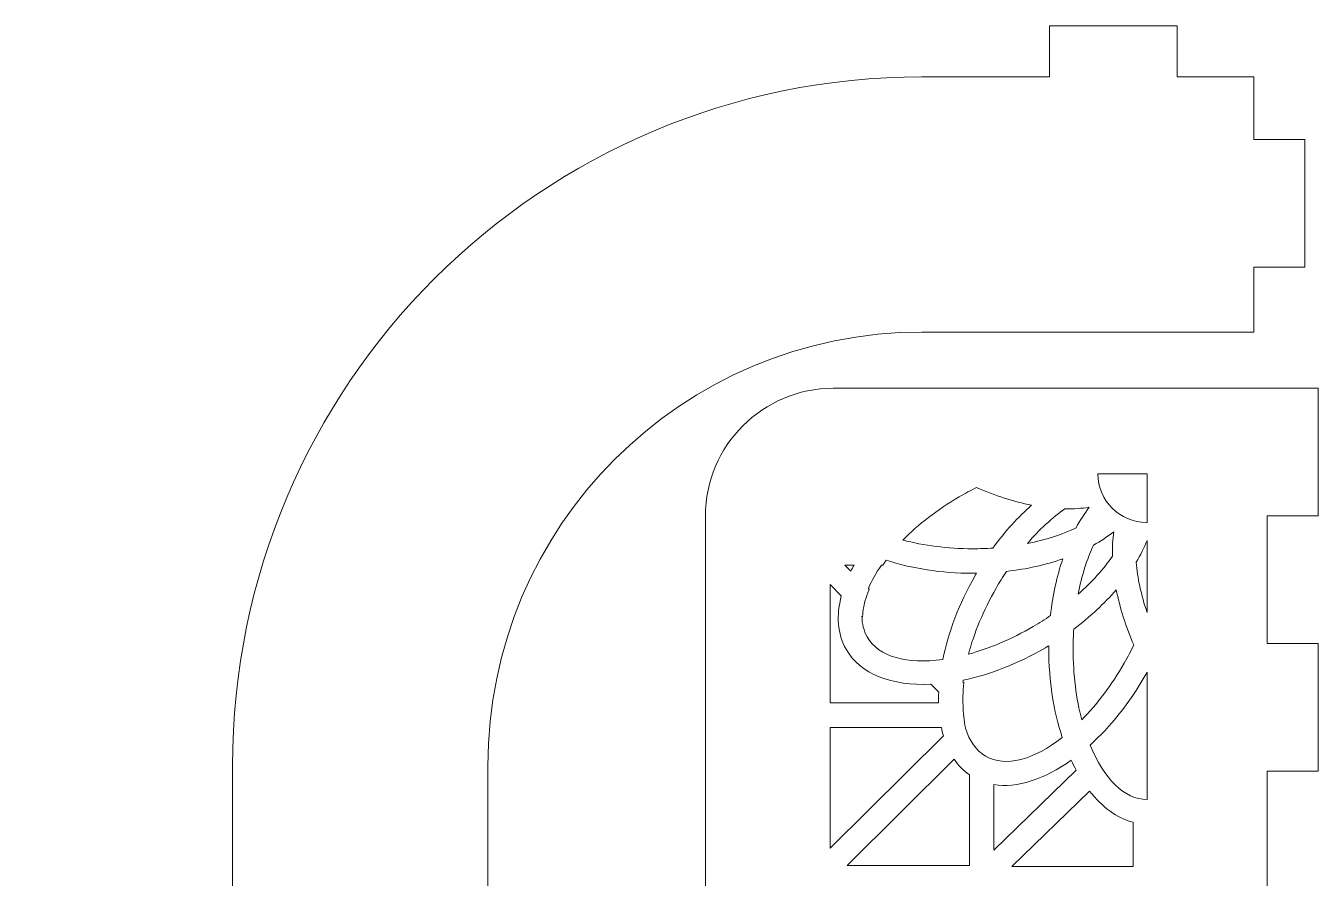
# Model space of a CAD drawing. Header units: millimetres. Extents: x -184 to 140, y -164 to 195.
# Drawn here: x -17.7 to 58.2, y -28.8 to 21.3 of the extents above; entities that cross this region are included whole.
import ezdxf

# ---------------------------------------------------------------- set-up
doc = ezdxf.new("R2010")
doc.units = ezdxf.units.MM
doc.header["$MEASUREMENT"] = 0
doc.layers.add('Layer 1', color=7, linetype='Continuous')

msp = doc.modelspace()

# ---------------------------------------------------------------- linework, layer by layer
at = {"layer": 'Layer 1', "color": 250, "lineweight": 15}
for points, knots in [([(54.4415, 18.3334), (54.4415, 18.3334), (54.4415, 14.6472), (54.4415, 14.6472), (54.4415, 14.6472), (54.4415, 14.6472), (57.4415, 14.6472), (57.4415, 14.6472), (57.4415, 14.6472), (57.4415, 14.6472), (57.4415, 7.1478), (57.4415, 7.1478), (57.4415, 7.1478), (57.4415, 7.1478), (54.4415, 7.1478), (54.4415, 7.1478), (54.4415, 7.1478), (54.4415, 7.1478), (54.4415, 3.3336), (54.4415, 3.3336), (54.4415, 3.3336), (54.4415, 3.3336), (34.941, 3.3336), (34.941, 3.3336), (34.941, 3.3336), (20.8532, 3.3336), (9.4419, -8.0795), (9.4419, -22.1673), (9.4419, -22.1673), (9.4419, -22.1673), (9.4419, -49.1671), (9.4419, -49.1671), (9.4419, -49.1671), (9.4419, -53.2985), (6.0725, -56.6679), (1.9411, -56.6679), (1.9411, -56.6679), (1.9411, -56.6679), (-5.5582, -56.6679), (-5.5582, -56.6679), (-5.5582, -56.6679), (-5.5582, -56.6679), (-8.5583, -56.6679), (-8.5583, -56.6679), (-8.5583, -56.6679), (-8.5583, -56.6679), (-8.5583, -49.1671), (-8.5583, -49.1671), (-8.5583, -49.1671), (-8.5583, -49.1671), (-5.5582, -49.1671), (-5.5582, -49.1671), (-5.5582, -49.1671), (-5.5582, -49.1671), (-5.5582, -22.1673), (-5.5582, -22.1673), (-5.5582, -22.1673), (-5.5582, 0.1999), (12.5738, 18.3334), (34.941, 18.3334), (34.941, 18.3334), (34.941, 18.3334), (42.4414, 18.3334), (42.4414, 18.3334), (42.4414, 18.3334), (42.4414, 18.3334), (42.4414, 21.3334), (42.4414, 21.3334), (42.4414, 21.3334), (42.4414, 21.3334), (49.9408, 21.3334), (49.9408, 21.3334), (49.9408, 21.3334), (49.9408, 21.3334), (49.9408, 18.3334), (49.9408, 18.3334), (49.9408, 18.3334), (49.9408, 18.3334), (54.4415, 18.3334), (54.4415, 18.3334)], [0, 0, 0, 0, 0.047619, 0.047619, 0.047619, 0.047619, 0.0952381, 0.0952381, 0.0952381, 0.0952381, 0.1428571, 0.1428571, 0.1428571, 0.1428571, 0.1904762, 0.1904762, 0.1904762, 0.1904762, 0.2380952, 0.2380952, 0.2380952, 0.2380952, 0.2857143, 0.2857143, 0.2857143, 0.2857143, 0.3333333, 0.3333333, 0.3333333, 0.3333333, 0.3809524, 0.3809524, 0.3809524, 0.3809524, 0.4285714, 0.4285714, 0.4285714, 0.4285714, 0.4761905, 0.4761905, 0.4761905, 0.4761905, 0.5238095, 0.5238095, 0.5238095, 0.5238095, 0.5714286, 0.5714286, 0.5714286, 0.5714286, 0.6190476, 0.6190476, 0.6190476, 0.6190476, 0.6666667, 0.6666667, 0.6666667, 0.6666667, 0.7142857, 0.7142857, 0.7142857, 0.7142857, 0.7619048, 0.7619048, 0.7619048, 0.7619048, 0.8095238, 0.8095238, 0.8095238, 0.8095238, 0.8571429, 0.8571429, 0.8571429, 0.8571429, 0.9047619, 0.9047619, 0.9047619, 0.9047619, 1, 1, 1, 1]), ([(55.2271, -7.4759), (55.2271, -7.4759), (58.2271, -7.4759), (58.2271, -7.4759), (58.2271, -7.4759), (58.2271, -7.4759), (58.2271, 0.0249), (58.2271, 0.0249), (58.2271, 0.0249), (58.2271, 0.0249), (55.2271, 0.0249), (55.2271, 0.0249), (55.2271, 0.0249), (55.2271, 0.0249), (29.7276, 0.0249), (29.7276, 0.0249), (29.7276, 0.0249), (25.5963, 0.0249), (22.2272, -3.3445), (22.2272, -7.4759), (22.2272, -7.4759), (22.2272, -7.4759), (22.2272, -41.4156), (22.2272, -41.4156), (22.2272, -41.4156), (22.2272, -57.9383), (5.7515, -71.4154), (-10.7727, -71.4154), (-10.7727, -71.4154), (-10.7727, -71.4154), (-10.7727, -110.5738), (-10.7727, -110.5738), (-10.7727, -110.5738), (-10.7727, -112.0526), (-11.5706, -113.3187), (-12.9045, -113.9569), (-12.9045, -113.9569), (-15.7433, -115.313), (-17.7057, -118.2125), (-17.7057, -121.5678), (-17.7057, -121.5678), (-17.7057, -124.9248), (-15.7433, -127.8228), (-12.9045, -129.1801), (-12.9045, -129.1801), (-11.5706, -129.8183), (-10.7727, -131.0847), (-10.7727, -132.5631), (-10.7727, -132.5631), (-10.7727, -132.5631), (-10.7727, -134.5794), (-10.7727, -134.5794), (-10.7727, -134.5794), (-10.7727, -134.5794), (-7.7726, -134.5794), (-7.7726, -134.5794), (-7.7726, -134.5794), (-7.7726, -134.5794), (-7.7726, -142.0787), (-7.7726, -142.0787), (-7.7726, -142.0787), (-7.7726, -142.0787), (-10.7727, -142.0787), (-10.7727, -142.0787), (-10.7727, -142.0787), (-10.7727, -142.0787), (-10.7727, -153.1717), (-10.7727, -153.1717), (-10.7727, -153.1717), (-10.7727, -153.1717), (2.2801, -153.1717), (2.2801, -153.1717), (2.2801, -153.1717), (3.1067, -153.1717), (3.7808, -152.498), (3.7808, -151.671), (3.7808, -151.671), (3.7808, -150.8456), (4.4546, -150.1717), (5.2801, -150.1717), (5.2801, -150.1717), (5.2801, -150.1717), (42.1743, -150.1717), (42.1743, -150.1717), (42.1743, -150.1717), (43.0009, -150.1717), (43.6751, -150.8456), (43.6751, -151.671), (43.6751, -151.671), (43.6751, -152.498), (44.3489, -153.1717), (45.1744, -153.1717), (45.1744, -153.1717), (45.1744, -153.1717), (55.2271, -153.1717), (55.2271, -153.1717), (55.2271, -153.1717), (55.2271, -153.1717), (55.2271, -142.4755), (55.2271, -142.4755), (55.2271, -142.4755), (55.2271, -142.4755), (58.2271, -142.4755), (58.2271, -142.4755), (58.2271, -142.4755), (58.2271, -142.4755), (58.2271, -134.9762), (58.2271, -134.9762), (58.2271, -134.9762), (58.2271, -134.9762), (55.2271, -134.9762), (55.2271, -134.9762), (55.2271, -134.9762), (55.2271, -134.9762), (55.2271, -127.4755), (55.2271, -127.4755), (55.2271, -127.4755), (55.2271, -127.4755), (58.2271, -127.4755), (58.2271, -127.4755), (58.2271, -127.4755), (58.2271, -127.4755), (58.2271, -119.9764), (58.2271, -119.9764), (58.2271, -119.9764), (58.2271, -119.9764), (55.2271, -119.9764), (55.2271, -119.9764), (55.2271, -119.9764), (55.2271, -119.9764), (55.2271, -112.4756), (55.2271, -112.4756), (55.2271, -112.4756), (55.2271, -112.4756), (58.2271, -112.4756), (58.2271, -112.4756), (58.2271, -112.4756), (58.2271, -112.4756), (58.2271, -104.9762), (58.2271, -104.9762), (58.2271, -104.9762), (58.2271, -104.9762), (55.2271, -104.9762), (55.2271, -104.9762), (55.2271, -104.9762), (55.2271, -104.9762), (55.2271, -97.4755), (55.2271, -97.4755), (55.2271, -97.4755), (55.2271, -97.4755), (58.2271, -97.4755), (58.2271, -97.4755), (58.2271, -97.4755), (58.2271, -97.4755), (58.2271, -89.9761), (58.2271, -89.9761), (58.2271, -89.9761), (58.2271, -89.9761), (55.2271, -89.9761), (55.2271, -89.9761), (55.2271, -89.9761), (55.2271, -89.9761), (55.2271, -82.4757), (55.2271, -82.4757), (55.2271, -82.4757), (55.2271, -82.4757), (58.2271, -82.4757), (58.2271, -82.4757), (58.2271, -82.4757), (58.2271, -82.4757), (58.2271, -74.9764), (58.2271, -74.9764), (58.2271, -74.9764), (58.2271, -74.9764), (55.2271, -74.9764), (55.2271, -74.9764), (55.2271, -74.9764), (55.2271, -74.9764), (55.2271, -67.4756), (55.2271, -67.4756), (55.2271, -67.4756), (55.2271, -67.4756), (58.2271, -67.4756), (58.2271, -67.4756), (58.2271, -67.4756), (58.2271, -67.4756), (58.2271, -59.9763), (58.2271, -59.9763), (58.2271, -59.9763), (58.2271, -59.9763), (55.2271, -59.9763), (55.2271, -59.9763), (55.2271, -59.9763), (55.2271, -59.9763), (55.2271, -52.4758), (55.2271, -52.4758), (55.2271, -52.4758), (55.2271, -52.4758), (58.2271, -52.4758), (58.2271, -52.4758), (58.2271, -52.4758), (58.2271, -52.4758), (58.2271, -44.9765), (58.2271, -44.9765), (58.2271, -44.9765), (58.2271, -44.9765), (55.2271, -44.9765), (55.2271, -44.9765), (55.2271, -44.9765), (55.2271, -44.9765), (55.2271, -37.4757), (55.2271, -37.4757), (55.2271, -37.4757), (55.2271, -37.4757), (58.2271, -37.4757), (58.2271, -37.4757), (58.2271, -37.4757), (58.2271, -37.4757), (58.2271, -29.975), (58.2271, -29.975), (58.2271, -29.975), (58.2271, -29.975), (55.2271, -29.975), (55.2271, -29.975), (55.2271, -29.975), (55.2271, -29.975), (55.2271, -22.476), (55.2271, -22.476), (55.2271, -22.476), (55.2271, -22.476), (58.2271, -22.476), (58.2271, -22.476), (58.2271, -22.476), (58.2271, -22.476), (58.2271, -14.9752), (58.2271, -14.9752), (58.2271, -14.9752), (58.2271, -14.9752), (55.2271, -14.9752), (55.2271, -14.9752), (55.2271, -14.9752), (55.2271, -14.9752), (55.2271, -7.4759), (55.2271, -7.4759)], [0, 0, 0, 0, 0.016129, 0.016129, 0.016129, 0.016129, 0.0322581, 0.0322581, 0.0322581, 0.0322581, 0.0483871, 0.0483871, 0.0483871, 0.0483871, 0.0645161, 0.0645161, 0.0645161, 0.0645161, 0.0806452, 0.0806452, 0.0806452, 0.0806452, 0.0967742, 0.0967742, 0.0967742, 0.0967742, 0.1129032, 0.1129032, 0.1129032, 0.1129032, 0.1290323, 0.1290323, 0.1290323, 0.1290323, 0.1451613, 0.1451613, 0.1451613, 0.1451613, 0.1612903, 0.1612903, 0.1612903, 0.1612903, 0.1774194, 0.1774194, 0.1774194, 0.1774194, 0.1935484, 0.1935484, 0.1935484, 0.1935484, 0.2096774, 0.2096774, 0.2096774, 0.2096774, 0.2258065, 0.2258065, 0.2258065, 0.2258065, 0.2419355, 0.2419355, 0.2419355, 0.2419355, 0.2580645, 0.2580645, 0.2580645, 0.2580645, 0.2741935, 0.2741935, 0.2741935, 0.2741935, 0.2903226, 0.2903226, 0.2903226, 0.2903226, 0.3064516, 0.3064516, 0.3064516, 0.3064516, 0.3225806, 0.3225806, 0.3225806, 0.3225806, 0.3387097, 0.3387097, 0.3387097, 0.3387097, 0.3548387, 0.3548387, 0.3548387, 0.3548387, 0.3709677, 0.3709677, 0.3709677, 0.3709677, 0.3870968, 0.3870968, 0.3870968, 0.3870968, 0.4032258, 0.4032258, 0.4032258, 0.4032258, 0.4193548, 0.4193548, 0.4193548, 0.4193548, 0.4354839, 0.4354839, 0.4354839, 0.4354839, 0.4516129, 0.4516129, 0.4516129, 0.4516129, 0.4677419, 0.4677419, 0.4677419, 0.4677419, 0.483871, 0.483871, 0.483871, 0.483871, 0.5, 0.5, 0.5, 0.5, 0.516129, 0.516129, 0.516129, 0.516129, 0.5322581, 0.5322581, 0.5322581, 0.5322581, 0.5483871, 0.5483871, 0.5483871, 0.5483871, 0.5645161, 0.5645161, 0.5645161, 0.5645161, 0.5806452, 0.5806452, 0.5806452, 0.5806452, 0.5967742, 0.5967742, 0.5967742, 0.5967742, 0.6129032, 0.6129032, 0.6129032, 0.6129032, 0.6290323, 0.6290323, 0.6290323, 0.6290323, 0.6451613, 0.6451613, 0.6451613, 0.6451613, 0.6612903, 0.6612903, 0.6612903, 0.6612903, 0.6774194, 0.6774194, 0.6774194, 0.6774194, 0.6935484, 0.6935484, 0.6935484, 0.6935484, 0.7096774, 0.7096774, 0.7096774, 0.7096774, 0.7258065, 0.7258065, 0.7258065, 0.7258065, 0.7419355, 0.7419355, 0.7419355, 0.7419355, 0.7580645, 0.7580645, 0.7580645, 0.7580645, 0.7741935, 0.7741935, 0.7741935, 0.7741935, 0.7903226, 0.7903226, 0.7903226, 0.7903226, 0.8064516, 0.8064516, 0.8064516, 0.8064516, 0.8225806, 0.8225806, 0.8225806, 0.8225806, 0.8387097, 0.8387097, 0.8387097, 0.8387097, 0.8548387, 0.8548387, 0.8548387, 0.8548387, 0.8709677, 0.8709677, 0.8709677, 0.8709677, 0.8870968, 0.8870968, 0.8870968, 0.8870968, 0.9032258, 0.9032258, 0.9032258, 0.9032258, 0.9193548, 0.9193548, 0.9193548, 0.9193548, 0.9354839, 0.9354839, 0.9354839, 0.9354839, 0.9516129, 0.9516129, 0.9516129, 0.9516129, 0.9677419, 0.9677419, 0.9677419, 0.9677419, 1, 1, 1, 1]), ([(45.2777, -5.0092), (45.2996, -6.5886), (46.5728, -7.8618), (48.1384, -7.8618), (48.1384, -7.8618), (48.1384, -7.8618), (48.1783, -7.8604), (48.1783, -7.8604), (48.1783, -7.8604), (48.1783, -7.8604), (48.1783, -5.0092), (48.1783, -5.0092), (48.1783, -5.0092), (48.1783, -5.0092), (45.2777, -5.0092), (45.2777, -5.0092)], [0, 0, 0, 0, 0.2, 0.2, 0.2, 0.2, 0.4, 0.4, 0.4, 0.4, 0.6, 0.6, 0.6, 0.6, 1, 1, 1, 1]), ([(38.1573, -5.8058), (39.2555, -6.2923), (40.3484, -6.6366), (41.3901, -6.8405), (41.3901, -6.8405), (40.595, -7.5436), (39.8259, -8.3924), (39.1204, -9.3653), (39.1204, -9.3653), (38.7305, -9.3915), (38.3308, -9.4066), (37.9258, -9.4066), (37.9258, -9.4066), (36.4431, -9.4066), (35.0458, -9.2204), (33.8206, -8.894), (33.8206, -8.894), (34.7219, -7.9846), (35.8462, -7.1122), (37.1388, -6.3569), (37.1388, -6.3569), (37.4778, -6.1586), (37.8182, -5.9752), (38.1573, -5.8058)], [0, 0, 0, 0, 0.1428571, 0.1428571, 0.1428571, 0.1428571, 0.2857143, 0.2857143, 0.2857143, 0.2857143, 0.4285714, 0.4285714, 0.4285714, 0.4285714, 0.5714286, 0.5714286, 0.5714286, 0.5714286, 0.7142857, 0.7142857, 0.7142857, 0.7142857, 1, 1, 1, 1]), ([(43.3498, -7.0571), (43.8486, -7.0666), (44.3252, -7.0377), (44.7747, -6.9714), (44.7747, -6.9714), (44.4977, -7.3312), (44.2399, -7.7337), (44.0028, -8.1733), (44.0028, -8.1733), (43.1858, -8.5702), (42.217, -8.887), (41.1435, -9.0994), (41.1435, -9.0994), (41.8572, -8.2682), (42.6069, -7.5778), (43.3498, -7.0571)], [0, 0, 0, 0, 0.2, 0.2, 0.2, 0.2, 0.4, 0.4, 0.4, 0.4, 0.6, 0.6, 0.6, 0.6, 1, 1, 1, 1]), ([(45.0241, -9.1985), (45.4608, -8.9547), (45.8605, -8.6887), (46.2161, -8.4033), (46.2161, -8.4033), (46.154, -8.8552), (46.1293, -9.335), (46.1417, -9.8352), (46.1417, -9.8352), (45.6305, -10.5902), (44.9468, -11.355), (44.1227, -12.0828), (44.1227, -12.0828), (44.3295, -11.0022), (44.6381, -10.024), (45.0241, -9.1985)], [0, 0, 0, 0, 0.2, 0.2, 0.2, 0.2, 0.4, 0.4, 0.4, 0.4, 0.6, 0.6, 0.6, 0.6, 1, 1, 1, 1]), ([(47.5334, -10.2057), (47.7913, -9.7746), (48.0047, -9.3417), (48.1716, -8.9159), (48.1716, -8.9159), (48.1716, -8.9159), (48.1783, -8.9339), (48.1783, -8.9339), (48.1783, -8.9339), (48.1783, -8.9339), (48.1783, -13.1602), (48.1783, -13.1602), (48.1783, -13.1602), (47.8241, -12.1198), (47.6078, -11.1165), (47.5334, -10.2057)], [0, 0, 0, 0, 0.2, 0.2, 0.2, 0.2, 0.4, 0.4, 0.4, 0.4, 0.6, 0.6, 0.6, 0.6, 1, 1, 1, 1]), ([(30.9557, -10.3669), (30.8893, -10.484), (30.8276, -10.6001), (30.7697, -10.7172), (30.7697, -10.7172), (30.7697, -10.7172), (30.417, -10.3669), (30.417, -10.3669), (30.417, -10.3669), (30.417, -10.3669), (30.9557, -10.3669), (30.9557, -10.3669)], [0, 0, 0, 0, 0.25, 0.25, 0.25, 0.25, 0.5, 0.5, 0.5, 0.5, 1, 1, 1, 1]), ([(32.8434, -10.072), (34.3388, -10.5683), (36.0752, -10.852), (37.9258, -10.852), (37.9258, -10.852), (38.0017, -10.852), (38.0772, -10.8509), (38.153, -10.8509), (38.153, -10.8509), (38.1227, -10.9031), (38.0909, -10.9553), (38.0606, -11.0093), (38.0606, -11.0093), (37.1208, -12.6546), (36.4925, -14.3427), (36.1729, -15.9207), (36.1729, -15.9207), (34.0866, -16.2071), (32.4066, -15.7771), (31.7314, -14.5935), (31.7314, -14.5935), (31.5233, -14.2284), (31.4242, -13.8163), (31.4242, -13.3711), (31.4242, -13.3711), (31.4242, -13.3711), (31.4612, -13.4085), (31.4612, -13.4085), (31.4612, -13.4085), (31.4612, -13.4085), (31.4612, -13.3877), (31.4612, -13.3877), (31.4612, -13.3877), (31.4612, -13.3877), (31.4668, -13.2635), (31.4668, -13.2635), (31.4668, -13.2635), (31.4668, -13.2635), (31.4792, -13.1369), (31.4792, -13.1369), (31.4792, -13.1369), (31.4792, -13.1369), (31.4958, -13.006), (31.4958, -13.006), (31.4958, -13.006), (31.4958, -13.006), (31.518, -12.8709), (31.518, -12.8709), (31.518, -12.8709), (31.518, -12.8709), (31.5455, -12.733), (31.5455, -12.733), (31.5455, -12.733), (31.5455, -12.733), (31.5787, -12.5911), (31.5787, -12.5911), (31.5787, -12.5911), (31.5787, -12.5911), (31.6171, -12.4465), (31.6171, -12.4465), (31.6171, -12.4465), (31.6171, -12.4465), (31.6612, -12.299), (31.6612, -12.299), (31.6612, -12.299), (31.6612, -12.299), (31.7106, -12.1488), (31.7106, -12.1488), (31.7106, -12.1488), (31.7106, -12.1488), (31.7674, -11.9946), (31.7674, -11.9946), (31.7674, -11.9946), (31.7674, -11.9946), (31.8291, -11.8387), (31.8291, -11.8387), (31.8291, -11.8387), (31.8291, -11.8387), (31.85, -11.7893), (31.85, -11.7893), (31.85, -11.7893), (31.85, -11.7893), (31.7977, -11.7367), (31.7977, -11.7367), (31.7977, -11.7367), (31.9893, -11.2905), (32.2497, -10.8301), (32.5749, -10.3669), (32.5749, -10.3669), (32.5749, -10.3669), (32.6437, -10.3669), (32.6437, -10.3669), (32.6437, -10.3669), (32.6437, -10.3669), (32.8434, -10.072), (32.8434, -10.072)], [0, 0, 0, 0, 0.04, 0.04, 0.04, 0.04, 0.08, 0.08, 0.08, 0.08, 0.12, 0.12, 0.12, 0.12, 0.16, 0.16, 0.16, 0.16, 0.2, 0.2, 0.2, 0.2, 0.24, 0.24, 0.24, 0.24, 0.28, 0.28, 0.28, 0.28, 0.32, 0.32, 0.32, 0.32, 0.36, 0.36, 0.36, 0.36, 0.4, 0.4, 0.4, 0.4, 0.44, 0.44, 0.44, 0.44, 0.48, 0.48, 0.48, 0.48, 0.52, 0.52, 0.52, 0.52, 0.56, 0.56, 0.56, 0.56, 0.6, 0.6, 0.6, 0.6, 0.64, 0.64, 0.64, 0.64, 0.68, 0.68, 0.68, 0.68, 0.72, 0.72, 0.72, 0.72, 0.76, 0.76, 0.76, 0.76, 0.8, 0.8, 0.8, 0.8, 0.84, 0.84, 0.84, 0.84, 0.88, 0.88, 0.88, 0.88, 0.92, 0.92, 0.92, 0.92, 1, 1, 1, 1]), ([(39.9088, -10.7405), (41.0994, -10.6054), (42.217, -10.3517), (43.2203, -10.0018), (43.2203, -10.0018), (42.8785, -11.0132), (42.633, -12.1378), (42.5035, -13.3352), (42.5035, -13.3352), (42.1782, -13.556), (41.8392, -13.7708), (41.4893, -13.9747), (41.4893, -13.9747), (40.2037, -14.7258), (38.9013, -15.2716), (37.6789, -15.6063), (37.6789, -15.6063), (38.0112, -14.3635), (38.5527, -13.0392), (39.2996, -11.7328), (39.2996, -11.7328), (39.4954, -11.3896), (39.6978, -11.0587), (39.9088, -10.7405)], [0, 0, 0, 0, 0.1428571, 0.1428571, 0.1428571, 0.1428571, 0.2857143, 0.2857143, 0.2857143, 0.2857143, 0.4285714, 0.4285714, 0.4285714, 0.4285714, 0.5714286, 0.5714286, 0.5714286, 0.5714286, 0.7142857, 0.7142857, 0.7142857, 0.7142857, 1, 1, 1, 1]), ([(30.2102, -12.1682), (29.9054, -13.3228), (29.9771, -14.4129), (30.4925, -15.3156), (30.4925, -15.3156), (31.3331, -16.7874), (33.1852, -17.4722), (35.4617, -17.3773), (35.4617, -17.3773), (35.4617, -17.3773), (35.9344, -17.8458), (35.9344, -17.8458), (35.9344, -17.8458), (35.9263, -18.0578), (35.9235, -18.2659), (35.9291, -18.4712), (35.9291, -18.4712), (35.9291, -18.4712), (29.5502, -18.4712), (29.5502, -18.4712), (29.5502, -18.4712), (29.5502, -18.4712), (29.5502, -11.5134), (29.5502, -11.5134), (29.5502, -11.5134), (29.5502, -11.5134), (30.2102, -12.1682), (30.2102, -12.1682)], [0, 0, 0, 0, 0.125, 0.125, 0.125, 0.125, 0.25, 0.25, 0.25, 0.25, 0.375, 0.375, 0.375, 0.375, 0.5, 0.5, 0.5, 0.5, 0.625, 0.625, 0.625, 0.625, 0.75, 0.75, 0.75, 0.75, 1, 1, 1, 1]), ([(43.8652, -14.1289), (44.8297, -13.4096), (45.6718, -12.6243), (46.3675, -11.814), (46.3675, -11.814), (46.5728, -12.8628), (46.9146, -13.961), (47.3955, -15.0648), (47.3955, -15.0648), (47.2233, -15.419), (47.036, -15.7757), (46.8335, -16.1299), (46.8335, -16.1299), (46.0905, -17.4295), (45.2336, -18.5609), (44.3404, -19.4689), (44.3404, -19.4689), (44.0141, -18.2261), (43.8278, -16.8051), (43.8278, -15.2948), (43.8278, -15.2948), (43.8278, -14.8994), (43.8402, -14.511), (43.8652, -14.1289)], [0, 0, 0, 0, 0.1428571, 0.1428571, 0.1428571, 0.1428571, 0.2857143, 0.2857143, 0.2857143, 0.2857143, 0.4285714, 0.4285714, 0.4285714, 0.4285714, 0.5714286, 0.5714286, 0.5714286, 0.5714286, 0.7142857, 0.7142857, 0.7142857, 0.7142857, 1, 1, 1, 1]), ([(37.3716, -17.1317), (38.9263, -16.8065), (40.5854, -16.1715), (42.2033, -15.2275), (42.2033, -15.2275), (42.2692, -15.1886), (42.3342, -15.1502), (42.3987, -15.1103), (42.3987, -15.1103), (42.3987, -15.1724), (42.3987, -15.2342), (42.3987, -15.2948), (42.3987, -15.2948), (42.3987, -17.1952), (42.6869, -18.9743), (43.1911, -20.5025), (43.1911, -20.5025), (41.5266, -21.8061), (39.8591, -22.283), (38.6878, -21.5993), (38.6878, -21.5993), (38.1213, -21.2688), (37.7301, -20.7008), (37.5082, -19.9638), (37.5082, -19.9638), (37.5082, -19.9638), (37.5025, -19.9349), (37.5025, -19.9349), (37.5025, -19.9349), (37.5025, -19.9349), (37.4711, -19.779), (37.4711, -19.779), (37.4711, -19.779), (37.4711, -19.779), (37.4432, -19.6178), (37.4432, -19.6178), (37.4432, -19.6178), (37.4432, -19.6178), (37.42, -19.4523), (37.42, -19.4523), (37.42, -19.4523), (37.42, -19.4523), (37.4006, -19.2802), (37.4006, -19.2802), (37.4006, -19.2802), (37.4006, -19.2802), (37.3854, -19.1052), (37.3854, -19.1052), (37.3854, -19.1052), (37.3854, -19.1052), (37.3745, -18.9246), (37.3745, -18.9246), (37.3745, -18.9246), (37.3745, -18.9246), (37.3678, -18.7401), (37.3678, -18.7401), (37.3678, -18.7401), (37.3678, -18.7401), (37.3663, -18.6519), (37.3663, -18.6519), (37.3663, -18.6519), (37.3663, -18.6519), (37.3649, -18.6381), (37.3649, -18.6381), (37.3649, -18.6381), (37.3649, -18.6381), (37.3579, -18.4518), (37.3579, -18.4518), (37.3579, -18.4518), (37.3579, -18.4518), (37.3551, -18.2631), (37.3551, -18.2631), (37.3551, -18.2631), (37.3551, -18.2631), (37.3579, -18.0701), (37.3579, -18.0701), (37.3579, -18.0701), (37.3579, -18.0701), (37.3635, -17.8733), (37.3635, -17.8733), (37.3635, -17.8733), (37.3635, -17.8733), (37.3745, -17.6719), (37.3745, -17.6719), (37.3745, -17.6719), (37.3745, -17.6719), (37.402, -17.2958), (37.402, -17.2958), (37.402, -17.2958), (37.402, -17.2958), (37.3565, -17.2517), (37.3565, -17.2517), (37.3565, -17.2517), (37.3621, -17.2118), (37.3678, -17.172), (37.3716, -17.1317)], [0, 0, 0, 0, 0.04, 0.04, 0.04, 0.04, 0.08, 0.08, 0.08, 0.08, 0.12, 0.12, 0.12, 0.12, 0.16, 0.16, 0.16, 0.16, 0.2, 0.2, 0.2, 0.2, 0.24, 0.24, 0.24, 0.24, 0.28, 0.28, 0.28, 0.28, 0.32, 0.32, 0.32, 0.32, 0.36, 0.36, 0.36, 0.36, 0.4, 0.4, 0.4, 0.4, 0.44, 0.44, 0.44, 0.44, 0.48, 0.48, 0.48, 0.48, 0.52, 0.52, 0.52, 0.52, 0.56, 0.56, 0.56, 0.56, 0.6, 0.6, 0.6, 0.6, 0.64, 0.64, 0.64, 0.64, 0.68, 0.68, 0.68, 0.68, 0.72, 0.72, 0.72, 0.72, 0.76, 0.76, 0.76, 0.76, 0.8, 0.8, 0.8, 0.8, 0.84, 0.84, 0.84, 0.84, 0.88, 0.88, 0.88, 0.88, 0.92, 0.92, 0.92, 0.92, 1, 1, 1, 1]), ([(44.8283, -20.9449), (46.0133, -19.8781), (47.1365, -18.4892), (48.071, -16.8534), (48.071, -16.8534), (48.1081, -16.7899), (48.1441, -16.7253), (48.1783, -16.6604), (48.1783, -16.6604), (48.1783, -16.6604), (48.1783, -24.1489), (48.1783, -24.1489), (48.1783, -24.1489), (46.8307, -24.1489), (45.6263, -22.9018), (44.8283, -20.9449)], [0, 0, 0, 0, 0.2, 0.2, 0.2, 0.2, 0.4, 0.4, 0.4, 0.4, 0.6, 0.6, 0.6, 0.6, 1, 1, 1, 1]), ([(36.0875, -19.9169), (36.1217, -20.0824), (36.1634, -20.2436), (36.2085, -20.4006), (36.2085, -20.4006), (36.2085, -20.4006), (29.5502, -27.0042), (29.5502, -27.0042), (29.5502, -27.0042), (29.5502, -27.0042), (29.5502, -19.9169), (29.5502, -19.9169), (29.5502, -19.9169), (29.5502, -19.9169), (36.0875, -19.9169), (36.0875, -19.9169)], [0, 0, 0, 0, 0.2, 0.2, 0.2, 0.2, 0.4, 0.4, 0.4, 0.4, 0.6, 0.6, 0.6, 0.6, 1, 1, 1, 1]), ([(36.84, -21.7785), (37.0894, -22.1451), (37.3896, -22.4566), (37.741, -22.7018), (37.741, -22.7018), (37.741, -22.7018), (37.741, -28.0199), (37.741, -28.0199), (37.741, -28.0199), (37.741, -28.0199), (30.5479, -28.0199), (30.5479, -28.0199), (30.5479, -28.0199), (30.5479, -28.0199), (36.84, -21.7785), (36.84, -21.7785)], [0, 0, 0, 0, 0.2, 0.2, 0.2, 0.2, 0.4, 0.4, 0.4, 0.4, 0.6, 0.6, 0.6, 0.6, 1, 1, 1, 1]), ([(39.1715, -23.2722), (40.5385, -23.4874), (42.1454, -22.9554), (43.7149, -21.8406), (43.7149, -21.8406), (43.8074, -22.0389), (43.9037, -22.2304), (44.0028, -22.4167), (44.0028, -22.4167), (44.0028, -22.4167), (39.1644, -27.1171), (39.1644, -27.1171), (39.1644, -27.1171), (39.1644, -27.1171), (39.1673, -24.8572), (39.1673, -24.8572), (39.1673, -24.8572), (39.1673, -24.8572), (39.1715, -23.2722), (39.1715, -23.2722)], [0, 0, 0, 0, 0.1666667, 0.1666667, 0.1666667, 0.1666667, 0.3333333, 0.3333333, 0.3333333, 0.3333333, 0.5, 0.5, 0.5, 0.5, 0.6666667, 0.6666667, 0.6666667, 0.6666667, 1, 1, 1, 1]), ([(44.798, -23.65), (45.5367, -24.6008), (46.4063, -25.2485), (47.3503, -25.4898), (47.3503, -25.4898), (47.3503, -25.4898), (47.3503, -28.0802), (47.3503, -28.0802), (47.3503, -28.0802), (47.3503, -28.0802), (40.2365, -28.0802), (40.2365, -28.0802), (40.2365, -28.0802), (40.2365, -28.0802), (44.798, -23.65), (44.798, -23.65)], [0, 0, 0, 0, 0.2, 0.2, 0.2, 0.2, 0.4, 0.4, 0.4, 0.4, 0.6, 0.6, 0.6, 0.6, 1, 1, 1, 1])]:
    msp.add_open_spline(points, degree=3, knots=knots, dxfattribs=at)
at = {"layer": 'Layer 1', "color": 177, "lineweight": 5}
for points, knots in [([(55.2271, -7.4759), (55.2271, -7.4759), (58.2271, -7.4759), (58.2271, -7.4759), (58.2271, -7.4759), (58.2271, -7.4759), (58.2271, 0.0249), (58.2271, 0.0249), (58.2271, 0.0249), (58.2271, 0.0249), (55.2271, 0.0249), (55.2271, 0.0249), (55.2271, 0.0249), (55.2271, 0.0249), (29.7276, 0.0249), (29.7276, 0.0249), (29.7276, 0.0249), (25.5963, 0.0249), (22.2272, -3.3445), (22.2272, -7.4759), (22.2272, -7.4759), (22.2272, -7.4759), (22.2272, -41.4156), (22.2272, -41.4156), (22.2272, -41.4156), (22.2272, -57.9383), (5.7515, -71.4154), (-10.7727, -71.4154), (-10.7727, -71.4154), (-10.7727, -71.4154), (-10.7727, -110.5738), (-10.7727, -110.5738), (-10.7727, -110.5738), (-10.7727, -112.0526), (-11.5706, -113.3187), (-12.9045, -113.9569), (-12.9045, -113.9569), (-15.7433, -115.313), (-17.7057, -118.2125), (-17.7057, -121.5678), (-17.7057, -121.5678), (-17.7057, -124.9248), (-15.7433, -127.8228), (-12.9045, -129.1801), (-12.9045, -129.1801), (-11.5706, -129.8183), (-10.7727, -131.0847), (-10.7727, -132.5631), (-10.7727, -132.5631), (-10.7727, -132.5631), (-10.7727, -134.5794), (-10.7727, -134.5794), (-10.7727, -134.5794), (-10.7727, -134.5794), (-7.7726, -134.5794), (-7.7726, -134.5794), (-7.7726, -134.5794), (-7.7726, -134.5794), (-7.7726, -142.0787), (-7.7726, -142.0787), (-7.7726, -142.0787), (-7.7726, -142.0787), (-10.7727, -142.0787), (-10.7727, -142.0787), (-10.7727, -142.0787), (-10.7727, -142.0787), (-10.7727, -153.1717), (-10.7727, -153.1717), (-10.7727, -153.1717), (-10.7727, -153.1717), (2.2801, -153.1717), (2.2801, -153.1717), (2.2801, -153.1717), (3.1067, -153.1717), (3.7808, -152.498), (3.7808, -151.671), (3.7808, -151.671), (3.7808, -150.8456), (4.4546, -150.1717), (5.2801, -150.1717), (5.2801, -150.1717), (5.2801, -150.1717), (42.1743, -150.1717), (42.1743, -150.1717), (42.1743, -150.1717), (43.0009, -150.1717), (43.6751, -150.8456), (43.6751, -151.671), (43.6751, -151.671), (43.6751, -152.498), (44.3489, -153.1717), (45.1744, -153.1717), (45.1744, -153.1717), (45.1744, -153.1717), (55.2271, -153.1717), (55.2271, -153.1717), (55.2271, -153.1717), (55.2271, -153.1717), (55.2271, -142.4755), (55.2271, -142.4755), (55.2271, -142.4755), (55.2271, -142.4755), (58.2271, -142.4755), (58.2271, -142.4755), (58.2271, -142.4755), (58.2271, -142.4755), (58.2271, -134.9762), (58.2271, -134.9762), (58.2271, -134.9762), (58.2271, -134.9762), (55.2271, -134.9762), (55.2271, -134.9762), (55.2271, -134.9762), (55.2271, -134.9762), (55.2271, -127.4755), (55.2271, -127.4755), (55.2271, -127.4755), (55.2271, -127.4755), (58.2271, -127.4755), (58.2271, -127.4755), (58.2271, -127.4755), (58.2271, -127.4755), (58.2271, -119.9764), (58.2271, -119.9764), (58.2271, -119.9764), (58.2271, -119.9764), (55.2271, -119.9764), (55.2271, -119.9764), (55.2271, -119.9764), (55.2271, -119.9764), (55.2271, -112.4756), (55.2271, -112.4756), (55.2271, -112.4756), (55.2271, -112.4756), (58.2271, -112.4756), (58.2271, -112.4756), (58.2271, -112.4756), (58.2271, -112.4756), (58.2271, -104.9762), (58.2271, -104.9762), (58.2271, -104.9762), (58.2271, -104.9762), (55.2271, -104.9762), (55.2271, -104.9762), (55.2271, -104.9762), (55.2271, -104.9762), (55.2271, -97.4755), (55.2271, -97.4755), (55.2271, -97.4755), (55.2271, -97.4755), (58.2271, -97.4755), (58.2271, -97.4755), (58.2271, -97.4755), (58.2271, -97.4755), (58.2271, -89.9761), (58.2271, -89.9761), (58.2271, -89.9761), (58.2271, -89.9761), (55.2271, -89.9761), (55.2271, -89.9761), (55.2271, -89.9761), (55.2271, -89.9761), (55.2271, -82.4757), (55.2271, -82.4757), (55.2271, -82.4757), (55.2271, -82.4757), (58.2271, -82.4757), (58.2271, -82.4757), (58.2271, -82.4757), (58.2271, -82.4757), (58.2271, -74.9764), (58.2271, -74.9764), (58.2271, -74.9764), (58.2271, -74.9764), (55.2271, -74.9764), (55.2271, -74.9764), (55.2271, -74.9764), (55.2271, -74.9764), (55.2271, -67.4756), (55.2271, -67.4756), (55.2271, -67.4756), (55.2271, -67.4756), (58.2271, -67.4756), (58.2271, -67.4756), (58.2271, -67.4756), (58.2271, -67.4756), (58.2271, -59.9763), (58.2271, -59.9763), (58.2271, -59.9763), (58.2271, -59.9763), (55.2271, -59.9763), (55.2271, -59.9763), (55.2271, -59.9763), (55.2271, -59.9763), (55.2271, -52.4758), (55.2271, -52.4758), (55.2271, -52.4758), (55.2271, -52.4758), (58.2271, -52.4758), (58.2271, -52.4758), (58.2271, -52.4758), (58.2271, -52.4758), (58.2271, -44.9765), (58.2271, -44.9765), (58.2271, -44.9765), (58.2271, -44.9765), (55.2271, -44.9765), (55.2271, -44.9765), (55.2271, -44.9765), (55.2271, -44.9765), (55.2271, -37.4757), (55.2271, -37.4757), (55.2271, -37.4757), (55.2271, -37.4757), (58.2271, -37.4757), (58.2271, -37.4757), (58.2271, -37.4757), (58.2271, -37.4757), (58.2271, -29.975), (58.2271, -29.975), (58.2271, -29.975), (58.2271, -29.975), (55.2271, -29.975), (55.2271, -29.975), (55.2271, -29.975), (55.2271, -29.975), (55.2271, -22.476), (55.2271, -22.476), (55.2271, -22.476), (55.2271, -22.476), (58.2271, -22.476), (58.2271, -22.476), (58.2271, -22.476), (58.2271, -22.476), (58.2271, -14.9752), (58.2271, -14.9752), (58.2271, -14.9752), (58.2271, -14.9752), (55.2271, -14.9752), (55.2271, -14.9752), (55.2271, -14.9752), (55.2271, -14.9752), (55.2271, -7.4759), (55.2271, -7.4759)], [0, 0, 0, 0, 0.016129, 0.016129, 0.016129, 0.016129, 0.0322581, 0.0322581, 0.0322581, 0.0322581, 0.0483871, 0.0483871, 0.0483871, 0.0483871, 0.0645161, 0.0645161, 0.0645161, 0.0645161, 0.0806452, 0.0806452, 0.0806452, 0.0806452, 0.0967742, 0.0967742, 0.0967742, 0.0967742, 0.1129032, 0.1129032, 0.1129032, 0.1129032, 0.1290323, 0.1290323, 0.1290323, 0.1290323, 0.1451613, 0.1451613, 0.1451613, 0.1451613, 0.1612903, 0.1612903, 0.1612903, 0.1612903, 0.1774194, 0.1774194, 0.1774194, 0.1774194, 0.1935484, 0.1935484, 0.1935484, 0.1935484, 0.2096774, 0.2096774, 0.2096774, 0.2096774, 0.2258065, 0.2258065, 0.2258065, 0.2258065, 0.2419355, 0.2419355, 0.2419355, 0.2419355, 0.2580645, 0.2580645, 0.2580645, 0.2580645, 0.2741935, 0.2741935, 0.2741935, 0.2741935, 0.2903226, 0.2903226, 0.2903226, 0.2903226, 0.3064516, 0.3064516, 0.3064516, 0.3064516, 0.3225806, 0.3225806, 0.3225806, 0.3225806, 0.3387097, 0.3387097, 0.3387097, 0.3387097, 0.3548387, 0.3548387, 0.3548387, 0.3548387, 0.3709677, 0.3709677, 0.3709677, 0.3709677, 0.3870968, 0.3870968, 0.3870968, 0.3870968, 0.4032258, 0.4032258, 0.4032258, 0.4032258, 0.4193548, 0.4193548, 0.4193548, 0.4193548, 0.4354839, 0.4354839, 0.4354839, 0.4354839, 0.4516129, 0.4516129, 0.4516129, 0.4516129, 0.4677419, 0.4677419, 0.4677419, 0.4677419, 0.483871, 0.483871, 0.483871, 0.483871, 0.5, 0.5, 0.5, 0.5, 0.516129, 0.516129, 0.516129, 0.516129, 0.5322581, 0.5322581, 0.5322581, 0.5322581, 0.5483871, 0.5483871, 0.5483871, 0.5483871, 0.5645161, 0.5645161, 0.5645161, 0.5645161, 0.5806452, 0.5806452, 0.5806452, 0.5806452, 0.5967742, 0.5967742, 0.5967742, 0.5967742, 0.6129032, 0.6129032, 0.6129032, 0.6129032, 0.6290323, 0.6290323, 0.6290323, 0.6290323, 0.6451613, 0.6451613, 0.6451613, 0.6451613, 0.6612903, 0.6612903, 0.6612903, 0.6612903, 0.6774194, 0.6774194, 0.6774194, 0.6774194, 0.6935484, 0.6935484, 0.6935484, 0.6935484, 0.7096774, 0.7096774, 0.7096774, 0.7096774, 0.7258065, 0.7258065, 0.7258065, 0.7258065, 0.7419355, 0.7419355, 0.7419355, 0.7419355, 0.7580645, 0.7580645, 0.7580645, 0.7580645, 0.7741935, 0.7741935, 0.7741935, 0.7741935, 0.7903226, 0.7903226, 0.7903226, 0.7903226, 0.8064516, 0.8064516, 0.8064516, 0.8064516, 0.8225806, 0.8225806, 0.8225806, 0.8225806, 0.8387097, 0.8387097, 0.8387097, 0.8387097, 0.8548387, 0.8548387, 0.8548387, 0.8548387, 0.8709677, 0.8709677, 0.8709677, 0.8709677, 0.8870968, 0.8870968, 0.8870968, 0.8870968, 0.9032258, 0.9032258, 0.9032258, 0.9032258, 0.9193548, 0.9193548, 0.9193548, 0.9193548, 0.9354839, 0.9354839, 0.9354839, 0.9354839, 0.9516129, 0.9516129, 0.9516129, 0.9516129, 0.9677419, 0.9677419, 0.9677419, 0.9677419, 1, 1, 1, 1]), ([(45.2777, -5.0092), (45.2996, -6.5886), (46.5728, -7.8618), (48.1384, -7.8618), (48.1384, -7.8618), (48.1384, -7.8618), (48.1783, -7.8604), (48.1783, -7.8604), (48.1783, -7.8604), (48.1783, -7.8604), (48.1783, -5.0092), (48.1783, -5.0092), (48.1783, -5.0092), (48.1783, -5.0092), (45.2777, -5.0092), (45.2777, -5.0092)], [0, 0, 0, 0, 0.2, 0.2, 0.2, 0.2, 0.4, 0.4, 0.4, 0.4, 0.6, 0.6, 0.6, 0.6, 1, 1, 1, 1]), ([(38.1573, -5.8058), (39.2555, -6.2923), (40.3484, -6.6366), (41.3901, -6.8405), (41.3901, -6.8405), (40.595, -7.5436), (39.8259, -8.3924), (39.1204, -9.3653), (39.1204, -9.3653), (38.7305, -9.3915), (38.3308, -9.4066), (37.9258, -9.4066), (37.9258, -9.4066), (36.4431, -9.4066), (35.0458, -9.2204), (33.8206, -8.894), (33.8206, -8.894), (34.7219, -7.9846), (35.8462, -7.1122), (37.1388, -6.3569), (37.1388, -6.3569), (37.4778, -6.1586), (37.8182, -5.9752), (38.1573, -5.8058)], [0, 0, 0, 0, 0.1428571, 0.1428571, 0.1428571, 0.1428571, 0.2857143, 0.2857143, 0.2857143, 0.2857143, 0.4285714, 0.4285714, 0.4285714, 0.4285714, 0.5714286, 0.5714286, 0.5714286, 0.5714286, 0.7142857, 0.7142857, 0.7142857, 0.7142857, 1, 1, 1, 1]), ([(43.3498, -7.0571), (43.8486, -7.0666), (44.3252, -7.0377), (44.7747, -6.9714), (44.7747, -6.9714), (44.4977, -7.3312), (44.2399, -7.7337), (44.0028, -8.1733), (44.0028, -8.1733), (43.1858, -8.5702), (42.217, -8.887), (41.1435, -9.0994), (41.1435, -9.0994), (41.8572, -8.2682), (42.6069, -7.5778), (43.3498, -7.0571)], [0, 0, 0, 0, 0.2, 0.2, 0.2, 0.2, 0.4, 0.4, 0.4, 0.4, 0.6, 0.6, 0.6, 0.6, 1, 1, 1, 1]), ([(45.0241, -9.1985), (45.4608, -8.9547), (45.8605, -8.6887), (46.2161, -8.4033), (46.2161, -8.4033), (46.154, -8.8552), (46.1293, -9.335), (46.1417, -9.8352), (46.1417, -9.8352), (45.6305, -10.5902), (44.9468, -11.355), (44.1227, -12.0828), (44.1227, -12.0828), (44.3295, -11.0022), (44.6381, -10.024), (45.0241, -9.1985)], [0, 0, 0, 0, 0.2, 0.2, 0.2, 0.2, 0.4, 0.4, 0.4, 0.4, 0.6, 0.6, 0.6, 0.6, 1, 1, 1, 1]), ([(47.5334, -10.2057), (47.7913, -9.7746), (48.0047, -9.3417), (48.1716, -8.9159), (48.1716, -8.9159), (48.1716, -8.9159), (48.1783, -8.9339), (48.1783, -8.9339), (48.1783, -8.9339), (48.1783, -8.9339), (48.1783, -13.1602), (48.1783, -13.1602), (48.1783, -13.1602), (47.8241, -12.1198), (47.6078, -11.1165), (47.5334, -10.2057)], [0, 0, 0, 0, 0.2, 0.2, 0.2, 0.2, 0.4, 0.4, 0.4, 0.4, 0.6, 0.6, 0.6, 0.6, 1, 1, 1, 1]), ([(30.9557, -10.3669), (30.8893, -10.484), (30.8276, -10.6001), (30.7697, -10.7172), (30.7697, -10.7172), (30.7697, -10.7172), (30.417, -10.3669), (30.417, -10.3669), (30.417, -10.3669), (30.417, -10.3669), (30.9557, -10.3669), (30.9557, -10.3669)], [0, 0, 0, 0, 0.25, 0.25, 0.25, 0.25, 0.5, 0.5, 0.5, 0.5, 1, 1, 1, 1]), ([(32.8434, -10.072), (34.3388, -10.5683), (36.0752, -10.852), (37.9258, -10.852), (37.9258, -10.852), (38.0017, -10.852), (38.0772, -10.8509), (38.153, -10.8509), (38.153, -10.8509), (38.1227, -10.9031), (38.0909, -10.9553), (38.0606, -11.0093), (38.0606, -11.0093), (37.1208, -12.6546), (36.4925, -14.3427), (36.1729, -15.9207), (36.1729, -15.9207), (34.0866, -16.2071), (32.4066, -15.7771), (31.7314, -14.5935), (31.7314, -14.5935), (31.5233, -14.2284), (31.4242, -13.8163), (31.4242, -13.3711), (31.4242, -13.3711), (31.4242, -13.3711), (31.4612, -13.4085), (31.4612, -13.4085), (31.4612, -13.4085), (31.4612, -13.4085), (31.4612, -13.3877), (31.4612, -13.3877), (31.4612, -13.3877), (31.4612, -13.3877), (31.4668, -13.2635), (31.4668, -13.2635), (31.4668, -13.2635), (31.4668, -13.2635), (31.4792, -13.1369), (31.4792, -13.1369), (31.4792, -13.1369), (31.4792, -13.1369), (31.4958, -13.006), (31.4958, -13.006), (31.4958, -13.006), (31.4958, -13.006), (31.518, -12.8709), (31.518, -12.8709), (31.518, -12.8709), (31.518, -12.8709), (31.5455, -12.733), (31.5455, -12.733), (31.5455, -12.733), (31.5455, -12.733), (31.5787, -12.5911), (31.5787, -12.5911), (31.5787, -12.5911), (31.5787, -12.5911), (31.6171, -12.4465), (31.6171, -12.4465), (31.6171, -12.4465), (31.6171, -12.4465), (31.6612, -12.299), (31.6612, -12.299), (31.6612, -12.299), (31.6612, -12.299), (31.7106, -12.1488), (31.7106, -12.1488), (31.7106, -12.1488), (31.7106, -12.1488), (31.7674, -11.9946), (31.7674, -11.9946), (31.7674, -11.9946), (31.7674, -11.9946), (31.8291, -11.8387), (31.8291, -11.8387), (31.8291, -11.8387), (31.8291, -11.8387), (31.85, -11.7893), (31.85, -11.7893), (31.85, -11.7893), (31.85, -11.7893), (31.7977, -11.7367), (31.7977, -11.7367), (31.7977, -11.7367), (31.9893, -11.2905), (32.2497, -10.8301), (32.5749, -10.3669), (32.5749, -10.3669), (32.5749, -10.3669), (32.6437, -10.3669), (32.6437, -10.3669), (32.6437, -10.3669), (32.6437, -10.3669), (32.8434, -10.072), (32.8434, -10.072)], [0, 0, 0, 0, 0.04, 0.04, 0.04, 0.04, 0.08, 0.08, 0.08, 0.08, 0.12, 0.12, 0.12, 0.12, 0.16, 0.16, 0.16, 0.16, 0.2, 0.2, 0.2, 0.2, 0.24, 0.24, 0.24, 0.24, 0.28, 0.28, 0.28, 0.28, 0.32, 0.32, 0.32, 0.32, 0.36, 0.36, 0.36, 0.36, 0.4, 0.4, 0.4, 0.4, 0.44, 0.44, 0.44, 0.44, 0.48, 0.48, 0.48, 0.48, 0.52, 0.52, 0.52, 0.52, 0.56, 0.56, 0.56, 0.56, 0.6, 0.6, 0.6, 0.6, 0.64, 0.64, 0.64, 0.64, 0.68, 0.68, 0.68, 0.68, 0.72, 0.72, 0.72, 0.72, 0.76, 0.76, 0.76, 0.76, 0.8, 0.8, 0.8, 0.8, 0.84, 0.84, 0.84, 0.84, 0.88, 0.88, 0.88, 0.88, 0.92, 0.92, 0.92, 0.92, 1, 1, 1, 1]), ([(39.9088, -10.7405), (41.0994, -10.6054), (42.217, -10.3517), (43.2203, -10.0018), (43.2203, -10.0018), (42.8785, -11.0132), (42.633, -12.1378), (42.5035, -13.3352), (42.5035, -13.3352), (42.1782, -13.556), (41.8392, -13.7708), (41.4893, -13.9747), (41.4893, -13.9747), (40.2037, -14.7258), (38.9013, -15.2716), (37.6789, -15.6063), (37.6789, -15.6063), (38.0112, -14.3635), (38.5527, -13.0392), (39.2996, -11.7328), (39.2996, -11.7328), (39.4954, -11.3896), (39.6978, -11.0587), (39.9088, -10.7405)], [0, 0, 0, 0, 0.1428571, 0.1428571, 0.1428571, 0.1428571, 0.2857143, 0.2857143, 0.2857143, 0.2857143, 0.4285714, 0.4285714, 0.4285714, 0.4285714, 0.5714286, 0.5714286, 0.5714286, 0.5714286, 0.7142857, 0.7142857, 0.7142857, 0.7142857, 1, 1, 1, 1]), ([(30.2102, -12.1682), (29.9054, -13.3228), (29.9771, -14.4129), (30.4925, -15.3156), (30.4925, -15.3156), (31.3331, -16.7874), (33.1852, -17.4722), (35.4617, -17.3773), (35.4617, -17.3773), (35.4617, -17.3773), (35.9344, -17.8458), (35.9344, -17.8458), (35.9344, -17.8458), (35.9263, -18.0578), (35.9235, -18.2659), (35.9291, -18.4712), (35.9291, -18.4712), (35.9291, -18.4712), (29.5502, -18.4712), (29.5502, -18.4712), (29.5502, -18.4712), (29.5502, -18.4712), (29.5502, -11.5134), (29.5502, -11.5134), (29.5502, -11.5134), (29.5502, -11.5134), (30.2102, -12.1682), (30.2102, -12.1682)], [0, 0, 0, 0, 0.125, 0.125, 0.125, 0.125, 0.25, 0.25, 0.25, 0.25, 0.375, 0.375, 0.375, 0.375, 0.5, 0.5, 0.5, 0.5, 0.625, 0.625, 0.625, 0.625, 0.75, 0.75, 0.75, 0.75, 1, 1, 1, 1]), ([(43.8652, -14.1289), (44.8297, -13.4096), (45.6718, -12.6243), (46.3675, -11.814), (46.3675, -11.814), (46.5728, -12.8628), (46.9146, -13.961), (47.3955, -15.0648), (47.3955, -15.0648), (47.2233, -15.419), (47.036, -15.7757), (46.8335, -16.1299), (46.8335, -16.1299), (46.0905, -17.4295), (45.2336, -18.5609), (44.3404, -19.4689), (44.3404, -19.4689), (44.0141, -18.2261), (43.8278, -16.8051), (43.8278, -15.2948), (43.8278, -15.2948), (43.8278, -14.8994), (43.8402, -14.511), (43.8652, -14.1289)], [0, 0, 0, 0, 0.1428571, 0.1428571, 0.1428571, 0.1428571, 0.2857143, 0.2857143, 0.2857143, 0.2857143, 0.4285714, 0.4285714, 0.4285714, 0.4285714, 0.5714286, 0.5714286, 0.5714286, 0.5714286, 0.7142857, 0.7142857, 0.7142857, 0.7142857, 1, 1, 1, 1]), ([(37.3716, -17.1317), (38.9263, -16.8065), (40.5854, -16.1715), (42.2033, -15.2275), (42.2033, -15.2275), (42.2692, -15.1886), (42.3342, -15.1502), (42.3987, -15.1103), (42.3987, -15.1103), (42.3987, -15.1724), (42.3987, -15.2342), (42.3987, -15.2948), (42.3987, -15.2948), (42.3987, -17.1952), (42.6869, -18.9743), (43.1911, -20.5025), (43.1911, -20.5025), (41.5266, -21.8061), (39.8591, -22.283), (38.6878, -21.5993), (38.6878, -21.5993), (38.1213, -21.2688), (37.7301, -20.7008), (37.5082, -19.9638), (37.5082, -19.9638), (37.5082, -19.9638), (37.5025, -19.9349), (37.5025, -19.9349), (37.5025, -19.9349), (37.5025, -19.9349), (37.4711, -19.779), (37.4711, -19.779), (37.4711, -19.779), (37.4711, -19.779), (37.4432, -19.6178), (37.4432, -19.6178), (37.4432, -19.6178), (37.4432, -19.6178), (37.42, -19.4523), (37.42, -19.4523), (37.42, -19.4523), (37.42, -19.4523), (37.4006, -19.2802), (37.4006, -19.2802), (37.4006, -19.2802), (37.4006, -19.2802), (37.3854, -19.1052), (37.3854, -19.1052), (37.3854, -19.1052), (37.3854, -19.1052), (37.3745, -18.9246), (37.3745, -18.9246), (37.3745, -18.9246), (37.3745, -18.9246), (37.3678, -18.7401), (37.3678, -18.7401), (37.3678, -18.7401), (37.3678, -18.7401), (37.3663, -18.6519), (37.3663, -18.6519), (37.3663, -18.6519), (37.3663, -18.6519), (37.3649, -18.6381), (37.3649, -18.6381), (37.3649, -18.6381), (37.3649, -18.6381), (37.3579, -18.4518), (37.3579, -18.4518), (37.3579, -18.4518), (37.3579, -18.4518), (37.3551, -18.2631), (37.3551, -18.2631), (37.3551, -18.2631), (37.3551, -18.2631), (37.3579, -18.0701), (37.3579, -18.0701), (37.3579, -18.0701), (37.3579, -18.0701), (37.3635, -17.8733), (37.3635, -17.8733), (37.3635, -17.8733), (37.3635, -17.8733), (37.3745, -17.6719), (37.3745, -17.6719), (37.3745, -17.6719), (37.3745, -17.6719), (37.402, -17.2958), (37.402, -17.2958), (37.402, -17.2958), (37.402, -17.2958), (37.3565, -17.2517), (37.3565, -17.2517), (37.3565, -17.2517), (37.3621, -17.2118), (37.3678, -17.172), (37.3716, -17.1317)], [0, 0, 0, 0, 0.04, 0.04, 0.04, 0.04, 0.08, 0.08, 0.08, 0.08, 0.12, 0.12, 0.12, 0.12, 0.16, 0.16, 0.16, 0.16, 0.2, 0.2, 0.2, 0.2, 0.24, 0.24, 0.24, 0.24, 0.28, 0.28, 0.28, 0.28, 0.32, 0.32, 0.32, 0.32, 0.36, 0.36, 0.36, 0.36, 0.4, 0.4, 0.4, 0.4, 0.44, 0.44, 0.44, 0.44, 0.48, 0.48, 0.48, 0.48, 0.52, 0.52, 0.52, 0.52, 0.56, 0.56, 0.56, 0.56, 0.6, 0.6, 0.6, 0.6, 0.64, 0.64, 0.64, 0.64, 0.68, 0.68, 0.68, 0.68, 0.72, 0.72, 0.72, 0.72, 0.76, 0.76, 0.76, 0.76, 0.8, 0.8, 0.8, 0.8, 0.84, 0.84, 0.84, 0.84, 0.88, 0.88, 0.88, 0.88, 0.92, 0.92, 0.92, 0.92, 1, 1, 1, 1]), ([(44.8283, -20.9449), (46.0133, -19.8781), (47.1365, -18.4892), (48.071, -16.8534), (48.071, -16.8534), (48.1081, -16.7899), (48.1441, -16.7253), (48.1783, -16.6604), (48.1783, -16.6604), (48.1783, -16.6604), (48.1783, -24.1489), (48.1783, -24.1489), (48.1783, -24.1489), (46.8307, -24.1489), (45.6263, -22.9018), (44.8283, -20.9449)], [0, 0, 0, 0, 0.2, 0.2, 0.2, 0.2, 0.4, 0.4, 0.4, 0.4, 0.6, 0.6, 0.6, 0.6, 1, 1, 1, 1]), ([(36.0875, -19.9169), (36.1217, -20.0824), (36.1634, -20.2436), (36.2085, -20.4006), (36.2085, -20.4006), (36.2085, -20.4006), (29.5502, -27.0042), (29.5502, -27.0042), (29.5502, -27.0042), (29.5502, -27.0042), (29.5502, -19.9169), (29.5502, -19.9169), (29.5502, -19.9169), (29.5502, -19.9169), (36.0875, -19.9169), (36.0875, -19.9169)], [0, 0, 0, 0, 0.2, 0.2, 0.2, 0.2, 0.4, 0.4, 0.4, 0.4, 0.6, 0.6, 0.6, 0.6, 1, 1, 1, 1]), ([(36.84, -21.7785), (37.0894, -22.1451), (37.3896, -22.4566), (37.741, -22.7018), (37.741, -22.7018), (37.741, -22.7018), (37.741, -28.0199), (37.741, -28.0199), (37.741, -28.0199), (37.741, -28.0199), (30.5479, -28.0199), (30.5479, -28.0199), (30.5479, -28.0199), (30.5479, -28.0199), (36.84, -21.7785), (36.84, -21.7785)], [0, 0, 0, 0, 0.2, 0.2, 0.2, 0.2, 0.4, 0.4, 0.4, 0.4, 0.6, 0.6, 0.6, 0.6, 1, 1, 1, 1]), ([(39.1715, -23.2722), (40.5385, -23.4874), (42.1454, -22.9554), (43.7149, -21.8406), (43.7149, -21.8406), (43.8074, -22.0389), (43.9037, -22.2304), (44.0028, -22.4167), (44.0028, -22.4167), (44.0028, -22.4167), (39.1644, -27.1171), (39.1644, -27.1171), (39.1644, -27.1171), (39.1644, -27.1171), (39.1673, -24.8572), (39.1673, -24.8572), (39.1673, -24.8572), (39.1673, -24.8572), (39.1715, -23.2722), (39.1715, -23.2722)], [0, 0, 0, 0, 0.1666667, 0.1666667, 0.1666667, 0.1666667, 0.3333333, 0.3333333, 0.3333333, 0.3333333, 0.5, 0.5, 0.5, 0.5, 0.6666667, 0.6666667, 0.6666667, 0.6666667, 1, 1, 1, 1]), ([(44.798, -23.65), (45.5367, -24.6008), (46.4063, -25.2485), (47.3503, -25.4898), (47.3503, -25.4898), (47.3503, -25.4898), (47.3503, -28.0802), (47.3503, -28.0802), (47.3503, -28.0802), (47.3503, -28.0802), (40.2365, -28.0802), (40.2365, -28.0802), (40.2365, -28.0802), (40.2365, -28.0802), (44.798, -23.65), (44.798, -23.65)], [0, 0, 0, 0, 0.2, 0.2, 0.2, 0.2, 0.4, 0.4, 0.4, 0.4, 0.6, 0.6, 0.6, 0.6, 1, 1, 1, 1])]:
    msp.add_open_spline(points, degree=3, knots=knots, dxfattribs=at)

doc.saveas('drawing.dxf')
